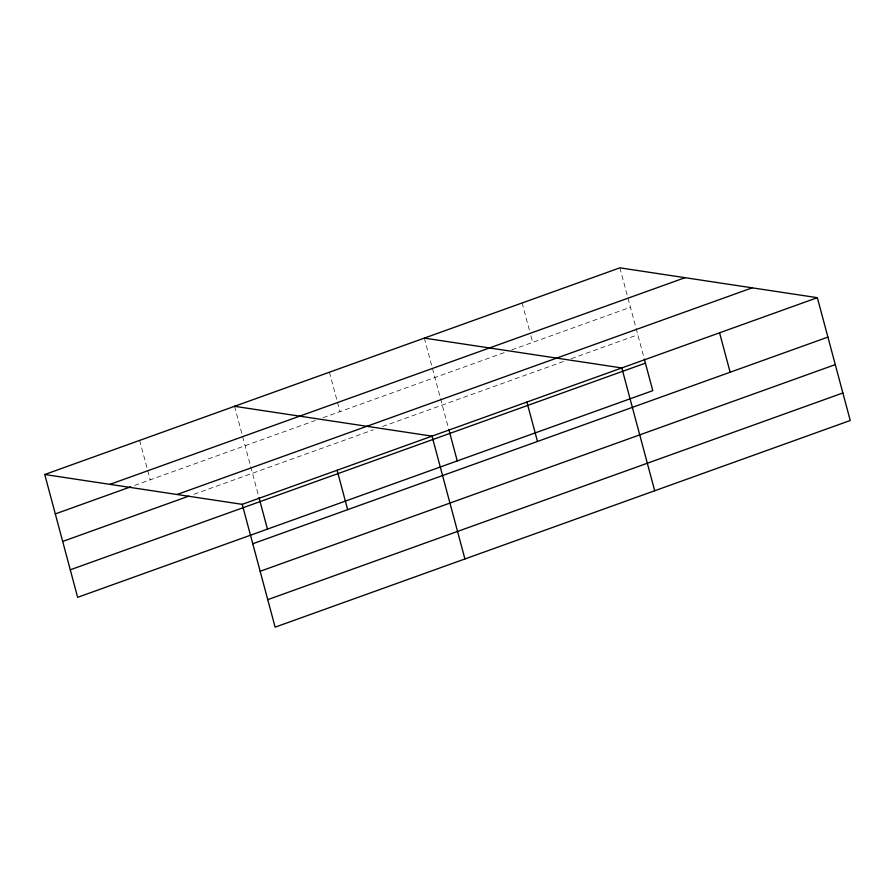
<?xml version="1.0" encoding="UTF-8"?>
<svg xmlns="http://www.w3.org/2000/svg" width="895" height="895" viewBox="0 0 895 895"><rect width="100%" height="100%" fill="white"/><g stroke="black" fill="none" stroke-linecap="round" stroke-linejoin="round"><path stroke-width="0.67" stroke-dasharray="4.47 3.36" d="M134.608 485.426L315.297 420.493M323.095 417.696L505.295 352.227M511.806 349.889L630.438 307.253M193.98 494.264L373.372 429.801M382.467 426.535L563.503 361.479M571.323 358.671L637.811 334.775M619.877 267.84L643.964 357.731M522.109 302.98L529.504 330.568M530.903 335.826L532.67 342.393M424.331 338.109L432.084 367.017M432.43 368.326L448.417 428M329.438 372.208L337.18 401.117M337.538 402.426L339.999 411.622M234.546 406.308L242.288 435.216M242.634 436.525L258.633 496.199M139.642 440.407L147.395 469.316M147.742 470.625L150.203 479.821"/><path stroke-width="1.34" d="M44.75 474.507L619.877 267.84L817.348 297.677L850.25 420.493L275.123 627.16L242.221 504.344L44.75 474.507L77.652 597.323L652.779 390.656L644.322 359.085M109.917 484.352L685.044 277.685M55.311 513.92L130.704 486.835M177.053 494.499L752.18 287.832M62.684 541.441L188.778 496.132M242.221 504.344L817.348 297.677M70.28 569.802L645.407 363.135M252.782 543.757L827.909 337.102M260.154 571.278L835.281 364.612M267.75 599.639L842.877 392.972M424.331 338.109L621.801 367.946L654.704 490.762M234.546 406.308L432.005 436.145L464.919 558.961M719.569 332.817L730.13 372.231M526.909 402.045L537.47 441.459M448.787 429.343L457.244 460.914M337.113 470.244L347.674 509.658M258.991 497.542L267.448 529.113"/></g></svg>
